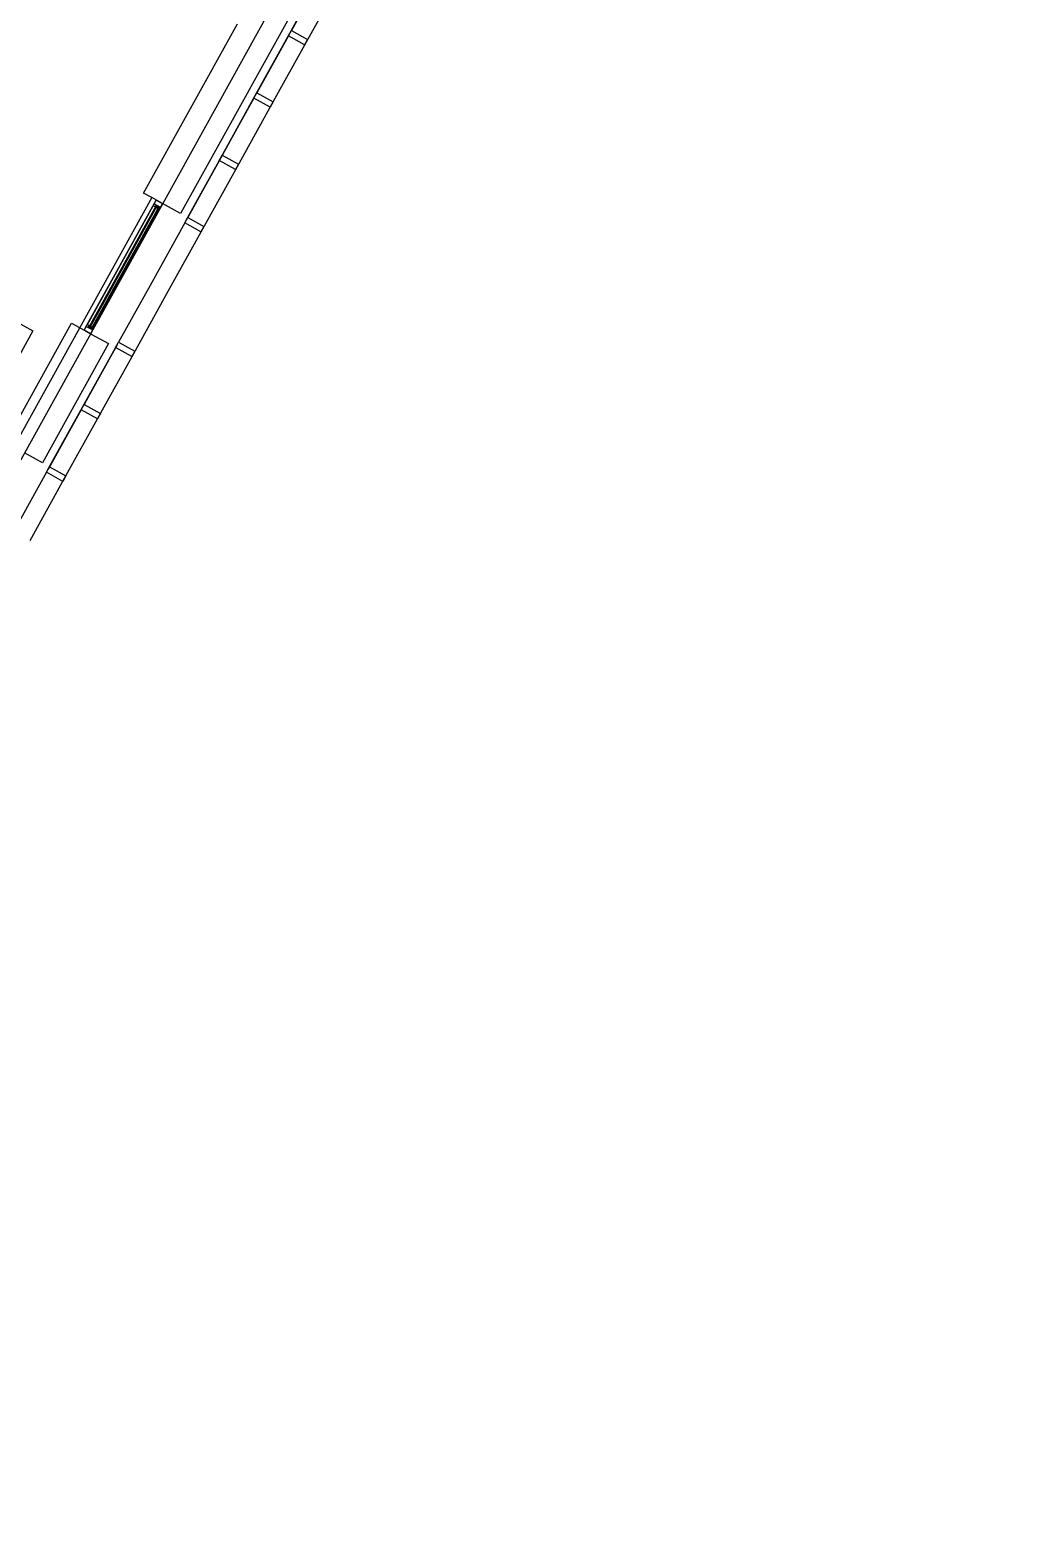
# Model space of a CAD drawing. Header units: metres. Extents: x 3.2 to 22.3, y 0.7 to 22.8.
# Drawn here: x 18.541 to 21.707, y 7.162 to 11.89 of the extents above; entities that cross this region are included whole.
import ezdxf

# ---------------------------------------------------------------- set-up
doc = ezdxf.new("R2010")
doc.units = ezdxf.units.M
for name, color, linetype in [('ARREDI', 9, 'Continuous'), ('INFISSI_VETRATE', 4, 'Continuous'), ('PARETI_STRUTTURE', 7, 'Continuous')]:
    doc.layers.add(name, color=color, linetype=linetype)

msp = doc.modelspace()

# ---------------------------------------------------------------- linework, layer by layer
at = {"layer": 'ARREDI'}
for points in [[(19.4766, 12.077), (19.4769, 12.0768), (19.3672, 11.8788), (19.3668, 11.879)], [(19.3668, 11.879), (19.3672, 11.8788), (19.2574, 11.6807), (19.257, 11.6809)], [(19.257, 11.6809), (19.2574, 11.6807), (19.1476, 11.4827), (19.1473, 11.4829)], [(19.1473, 11.4829), (19.1476, 11.4827), (19.0379, 11.2847), (19.0375, 11.2849)], [(18.9359, 11.3366), (18.9426, 11.3488), (18.9626, 11.3377), (18.9525, 11.3193), (18.9513, 11.32), (18.9547, 11.3262)], [(18.9359, 11.3366), (18.942, 11.3333), (18.9387, 11.3273), (18.9326, 11.3307)], [(18.9404, 11.3264), (18.9387, 11.3273), (18.9403, 11.3302), (18.9419, 11.3292)], [(18.9478, 11.3219), (18.9423, 11.325), (18.9448, 11.3294), (18.9503, 11.3264)], [(18.9533, 11.3237), (18.9514, 11.3202), (18.95, 11.321), (18.9519, 11.3245)], [(18.3271, 11.0574), (18.5509, 10.9334), (18.4268, 10.7095), (18.203, 10.8336)], [(18.7203, 10.9476), (18.7391, 10.9372), (18.7425, 10.9434), (18.7437, 10.9428), (18.7335, 10.9244), (18.7136, 10.9355)], [(18.7203, 10.9476), (18.7236, 10.9536), (18.7296, 10.9503), (18.7263, 10.9443)], [(18.7313, 10.9493), (18.7298, 10.9464), (18.7281, 10.9474), (18.7296, 10.9503)], [(18.7391, 10.9454), (18.7366, 10.9409), (18.7311, 10.9439), (18.7335, 10.9484)], [(18.7405, 10.9397), (18.7391, 10.9405), (18.741, 10.944), (18.7424, 10.9432)], [(18.818, 10.8889), (18.8183, 10.8887), (18.7086, 10.6907), (18.7082, 10.6909)], [(18.7082, 10.6909), (18.7086, 10.6907), (18.5988, 10.4927), (18.5984, 10.4929)]]:
    msp.add_lwpolyline(points, close=True, dxfattribs=at)
at = {"layer": 'INFISSI_VETRATE'}
for points in [[(18.9285, 11.3001), (18.9224, 11.294)], [(18.9507, 11.3223), (18.9447, 11.3163)], [(18.9161, 11.2598), (18.91, 11.2538)], [(18.8939, 11.2376), (18.8878, 11.2316)], [(18.8592, 11.1751), (18.8532, 11.1691)], [(18.8815, 11.1974), (18.8754, 11.1913)], [(18.8246, 11.1127), (18.8185, 11.1066)], [(18.8468, 11.1349), (18.8408, 11.1288)], [(18.8122, 11.0724), (18.8061, 11.0664)], [(18.79, 11.0502), (18.7839, 11.0441)], [(18.7553, 10.9877), (18.7493, 10.9817)], [(18.7776, 11.0099), (18.7715, 11.0039)], [(18.7429, 10.9475), (18.7369, 10.9414)]]:
    msp.add_lwpolyline(points, dxfattribs=at)
at = {"layer": 'PARETI_STRUTTURE'}
for points in [[(21.7069, 16.288), (16.6481, 7.1621)], [(19.3921, 12.1125), (19.4493, 12.0808), (19.0198, 11.306), (18.9626, 11.3377)], [(19.4721, 12.0682), (19.3719, 11.8874), (19.4236, 11.8587), (19.414, 11.8415), (19.3624, 11.8701), (19.3719, 11.8874)], [(19.5286, 12.0481), (19.4188, 11.8501)], [(18.9282, 11.3568), (18.9024, 11.3711), (19.2005, 11.909)], [(19.3624, 11.8701), (19.2622, 11.6894), (19.3138, 11.6607), (19.3043, 11.6435), (19.2526, 11.6721), (19.2622, 11.6894)], [(19.4188, 11.8501), (19.309, 11.6521)], [(19.2526, 11.6721), (19.1524, 11.4913), (19.204, 11.4627), (19.1945, 11.4455), (19.1429, 11.4741), (19.1524, 11.4913)], [(19.309, 11.6521), (19.1993, 11.4541)], [(19.1428, 11.4741), (19.0426, 11.2933), (19.0943, 11.2647), (19.0847, 11.2475), (19.0331, 11.2761), (19.0426, 11.2933)], [(19.1993, 11.4541), (19.0895, 11.2561)], [(18.9283, 11.3567), (17.9308, 9.5574)], [(18.9626, 11.3377), (18.9282, 11.3568)], [(18.9326, 11.3307), (18.9426, 11.3488)], [(18.7236, 10.9536), (18.9326, 11.3307)], [(18.7237, 10.9538), (18.9325, 11.3304)], [(18.9448, 11.3294), (18.7311, 10.9439), (18.7294, 10.9449)], [(18.7437, 10.9428), (18.9525, 11.3193)], [(18.9525, 11.3193), (18.7437, 10.9428)], [(18.9626, 11.3377), (18.8481, 11.1311)], [(18.9041, 11.261), (18.9427, 11.3306)], [(18.7294, 10.9458), (18.904, 11.2607)], [(19.0331, 11.2761), (18.9281, 11.0867)], [(19.0895, 11.2561), (18.9797, 11.0581)], [(18.8481, 11.1311), (18.7335, 10.9244)], [(18.9281, 11.0867), (18.8231, 10.8973), (18.8747, 10.8687), (18.8652, 10.8515), (18.8136, 10.8801), (18.8231, 10.8973)], [(18.9797, 11.0581), (18.87, 10.8601)], [(18.4891, 10.5647), (18.4633, 10.579), (18.6733, 10.9578)], [(18.7335, 10.9244), (18.7907, 10.8928), (18.5807, 10.5139), (18.5236, 10.5456)], [(18.6733, 10.9578), (18.6991, 10.9435)], [(18.6991, 10.9435), (18.7335, 10.9244)], [(18.7136, 10.9355), (18.7236, 10.9536)], [(18.8135, 10.8801), (18.7133, 10.6993), (18.765, 10.6707), (18.7554, 10.6534), (18.7038, 10.6821), (18.7133, 10.6993)], [(18.87, 10.8601), (18.7602, 10.662)], [(18.7038, 10.6821), (18.6036, 10.5013), (18.6552, 10.4726), (18.6457, 10.4554), (18.594, 10.4841), (18.6036, 10.5013)], [(18.7602, 10.662), (18.6504, 10.464)], [(18.594, 10.4841), (18.489, 10.2947)], [(18.6504, 10.464), (18.5407, 10.266)]]:
    msp.add_lwpolyline(points, dxfattribs=at)
for points in [[(18.7335, 10.9244), (18.7136, 10.9355), (18.9427, 11.3488), (18.9626, 11.3377)], [(18.9448, 11.3295), (18.7311, 10.9439), (18.729, 10.9451), (18.9427, 11.3306)], [(18.9503, 11.3264), (18.9524, 11.3252), (18.7386, 10.9397), (18.7366, 10.9409)], [(18.7386, 10.9397), (18.7366, 10.9409), (18.9503, 11.3264), (18.9523, 11.3253)]]:
    msp.add_lwpolyline(points, close=True, dxfattribs=at)

doc.saveas('drawing.dxf')
